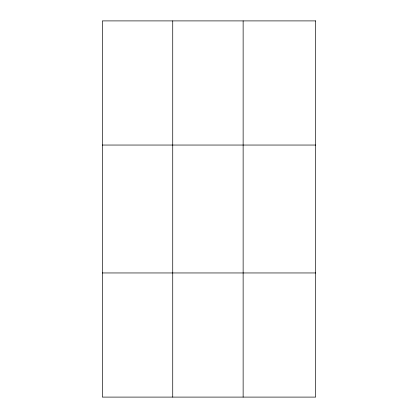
<?xml version="1.0" encoding="UTF-8"?>
<svg xmlns="http://www.w3.org/2000/svg" width="418" height="418" viewBox="0 0 418 418"><rect width="100%" height="100%" fill="white"/><g stroke="black" fill="none" stroke-linecap="round" stroke-linejoin="round"><path stroke-width="0.63" d="M172.733 20.9L172.733 397.1M243.135 20.9L243.135 397.1M102.326 145.046L315.674 145.046M102.326 272.954L315.674 272.954M315.674 20.9L315.674 397.1L102.326 397.1L102.326 20.9L315.674 20.9"/></g></svg>
